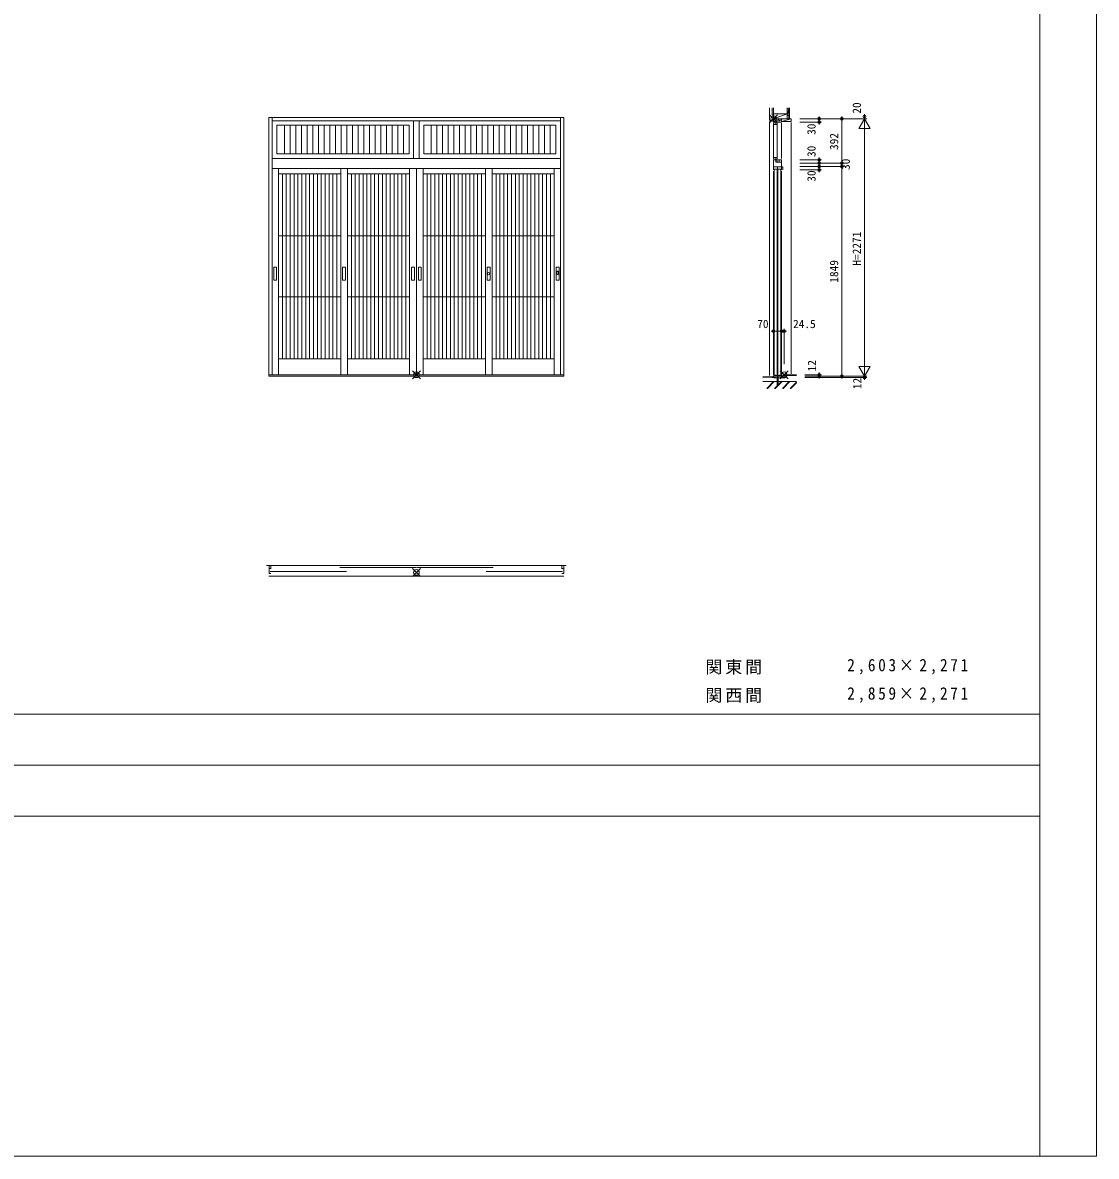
# Model space of a CAD drawing. Units: millimetres, scale not verified. Extents: x -14850 to 12650, y -10500 to 9500.
# Drawn here: x 3175 to 12650, y -10500 to -500 of the extents above; entities that cross this region are included whole.
import ezdxf
from ezdxf.enums import TextEntityAlignment as Align

# ---------------------------------------------------------------- set-up
doc = ezdxf.new("R2010")
doc.units = ezdxf.units.MM
doc.header["$LTSCALE"] = 50
doc.linetypes.add('DASHED3', pattern=[4, 3, -1])
doc.layers.add('0-0_0', color=7, linetype='Continuous')
for name, color, linetype, lineweight in [('0-1_USER1', 7, 'Continuous', 9), ('0-2_YKK_ZWAK', 7, 'Continuous', 9), ('0-3_YKK_11', 4, 'Continuous', 9), ('0-4_YKK_12', 4, 'Continuous', 9), ('0-5_YSS_K', 4, 'Continuous', 9), ('0-6_YKK_13', 3, 'Continuous', 9), ('0-7_YKK_D', 2, 'Continuous', 9), ('0-8_YKK_A1', 7, 'Continuous', 9), ('0-9_YKK_C2', 5, 'Continuous', 9)]:
    doc.layers.add(name, color=color, linetype=linetype, lineweight=lineweight)
doc.styles.add('ＭＳ ゴシック', font='')
doc.styles.get('ＭＳ ゴシック').set_extended_font_data('MS Gothic')

msp = doc.modelspace()

# ---------------------------------------------------------------- linework, layer by layer
at = {"layer": '0-1_USER1'}
for p, q in [((12650, -10500), (12650, 9500)), ((12650, -10500), (12650, 9500)), ((12150, -10500), (12150, 9000)), ((-14850, -6600), (12150, -6600)), ((-14850, -7050), (12150, -7050)), ((-14850, -7500), (12150, -7500)), ((-14850, -10500), (12650, -10500)), ((-14850, -10500), (12650, -10500))]:
    msp.add_line(p, q, dxfattribs=at)
at = {"layer": '0-2_YKK_ZWAK'}
for p, q in [((9767.22, -1382.31), (9837.78, -1312.11)), ((9837.78, -1382.31), (9767.22, -1312.11)), ((6685.35, -3641.56), (6614.64, -3570.85)), ((6685.35, -3570.85), (6614.64, -3641.56)), ((9860.72, -3641.31), (9931.28, -3571.11)), ((9931.28, -3641.31), (9860.72, -3571.11)), ((6614.64, -5385.36), (6685.35, -5314.64)), ((6685.35, -5385.36), (6614.64, -5314.64))]:
    msp.add_line(p, q, dxfattribs=at)
for centre in [(9802.5, -1347.21), (6650, -3606.21), (9896, -3606.21), (6650, -5350)]:
    msp.add_circle(centre, 25, dxfattribs=at)
at = {"layer": '0-3_YKK_11'}
for p, q in [((5378.5, -1365.21), (6625, -1365.21)), ((5378.5, -1365.21), (5378.5, -1697.21)), ((6625, -1365.21), (6625, -1697.21)), ((7921.5, -1365.21), (6675, -1365.21)), ((6675, -1365.21), (6675, -1697.21)), ((7921.5, -1365.21), (7921.5, -1697.21)), ((6585, -1405.21), (5418.5, -1405.21)), ((5418.5, -1405.21), (5418.5, -1657.21)), ((5485, -1657.21), (5485, -1405.21)), ((5535, -1657.21), (5535, -1405.21)), ((5585, -1657.21), (5585, -1405.21)), ((5635, -1657.21), (5635, -1405.21)), ((5685, -1657.21), (5685, -1405.21)), ((5735, -1657.21), (5735, -1405.21)), ((5785, -1657.21), (5785, -1405.21)), ((5835, -1657.21), (5835, -1405.21)), ((5885, -1657.21), (5885, -1405.21)), ((5935, -1657.21), (5935, -1405.21)), ((5985, -1657.21), (5985, -1405.21)), ((6035, -1657.21), (6035, -1405.21)), ((6085, -1657.21), (6085, -1405.21)), ((6135, -1657.21), (6135, -1405.21)), ((6185, -1657.21), (6185, -1405.21)), ((6235, -1657.21), (6235, -1405.21)), ((6285, -1657.21), (6285, -1405.21)), ((6335, -1657.21), (6335, -1405.21)), ((6385, -1657.21), (6385, -1405.21)), ((6435, -1657.21), (6435, -1405.21)), ((6485, -1657.21), (6485, -1405.21)), ((6535, -1657.21), (6535, -1405.21)), ((6585, -1657.21), (6585, -1405.21)), ((6715, -1405.21), (7881.5, -1405.21)), ((6715, -1657.21), (6715, -1405.21)), ((6781.5, -1405.21), (6781.5, -1657.21)), ((6831.5, -1405.21), (6831.5, -1657.21)), ((6881.5, -1657.21), (6881.5, -1405.21)), ((6931.5, -1657.21), (6931.5, -1405.21)), ((6981.5, -1657.21), (6981.5, -1405.21)), ((7031.5, -1657.21), (7031.5, -1405.21)), ((7081.5, -1657.21), (7081.5, -1405.21)), ((7131.5, -1657.21), (7131.5, -1405.21)), ((7181.5, -1657.21), (7181.5, -1405.21)), ((7231.5, -1657.21), (7231.5, -1405.21)), ((7281.5, -1657.21), (7281.5, -1405.21)), ((7331.5, -1657.21), (7331.5, -1405.21)), ((7381.5, -1657.21), (7381.5, -1405.21)), ((7431.5, -1657.21), (7431.5, -1405.21)), ((7481.5, -1657.21), (7481.5, -1405.21)), ((7531.5, -1657.21), (7531.5, -1405.21)), ((7581.5, -1657.21), (7581.5, -1405.21)), ((7631.5, -1657.21), (7631.5, -1405.21)), ((7681.5, -1657.21), (7681.5, -1405.21)), ((7731.5, -1657.21), (7731.5, -1405.21)), ((7781.5, -1657.21), (7781.5, -1405.21)), ((7831.5, -1657.21), (7831.5, -1405.21)), ((7881.5, -1405.21), (7881.5, -1657.21)), ((5378.5, -1697.21), (6625, -1697.21)), ((5418.5, -1657.21), (6585, -1657.21)), ((7921.5, -1697.21), (6675, -1697.21)), ((7881.5, -1657.21), (6715, -1657.21)), ((5378.5, -1787.21), (5378.5, -3606.21)), ((5433.5, -1787.21), (5433.5, -3606.21)), ((5981.75, -1787.21), (5981.75, -3606.21)), ((6041.75, -1787.21), (6041.75, -3606.21)), ((6590, -1787.21), (6590, -3606.21)), ((6650, -1787.21), (6650, -3606.21)), ((6710, -1787.21), (6710, -3606.21)), ((7258.25, -1787.21), (7258.25, -3606.21)), ((7318.25, -1787.21), (7318.25, -3606.21)), ((7866.5, -1787.21), (7866.5, -3606.21)), ((7921.5, -1787.21), (7921.5, -3606.21)), ((5433.5, -1832.21), (5981.75, -1832.21)), ((5467.77, -1832.21), (5467.77, -3465.21)), ((5502.03, -1832.21), (5502.03, -3465.21)), ((5536.3, -1832.21), (5536.3, -3465.21)), ((5570.56, -1832.21), (5570.56, -3465.21)), ((5604.83, -1832.21), (5604.83, -3465.21)), ((5639.09, -1832.21), (5639.09, -3465.21)), ((5673.36, -1832.21), (5673.36, -3465.21)), ((5707.62, -1832.21), (5707.62, -3465.21)), ((5741.89, -1832.21), (5741.89, -3465.21)), ((5776.16, -1832.21), (5776.16, -3465.21)), ((5810.42, -1832.21), (5810.42, -3465.21)), ((5844.69, -1832.21), (5844.69, -3465.21)), ((5878.95, -1832.21), (5878.95, -3465.21)), ((5913.22, -1832.21), (5913.22, -3465.21)), ((5947.48, -1832.21), (5947.48, -3465.21)), ((6041.75, -1832.21), (6590, -1832.21)), ((6076.02, -1832.21), (6076.02, -3465.21)), ((6110.28, -1832.21), (6110.28, -3465.21)), ((6144.55, -1832.21), (6144.55, -3465.21)), ((6178.81, -1832.21), (6178.81, -3465.21)), ((6213.08, -1832.21), (6213.08, -3465.21)), ((6247.34, -1832.21), (6247.34, -3465.21)), ((6281.61, -1832.21), (6281.61, -3465.21)), ((6315.88, -1832.21), (6315.88, -3465.21)), ((6350.14, -1832.21), (6350.14, -3465.21)), ((6384.41, -1832.21), (6384.41, -3465.21)), ((6418.67, -1832.21), (6418.67, -3465.21)), ((6452.94, -1832.21), (6452.94, -3465.21)), ((6487.2, -1832.21), (6487.2, -3465.21)), ((6521.47, -1832.21), (6521.47, -3465.21)), ((6555.73, -1832.21), (6555.73, -3465.21)), ((7258.25, -1832.21), (6710, -1832.21)), ((6744.27, -1832.21), (6744.27, -3465.21)), ((6778.53, -1832.21), (6778.53, -3465.21)), ((6812.8, -1832.21), (6812.8, -3465.21)), ((6847.06, -1832.21), (6847.06, -3465.21)), ((6881.33, -1832.21), (6881.33, -3465.21)), ((6915.59, -1832.21), (6915.59, -3465.21)), ((6949.86, -1832.21), (6949.86, -3465.21)), ((6984.13, -1832.21), (6984.13, -3465.21)), ((7018.39, -1832.21), (7018.39, -3465.21)), ((7052.66, -1832.21), (7052.66, -3465.21)), ((7086.92, -1832.21), (7086.92, -3465.21)), ((7121.19, -1832.21), (7121.19, -3465.21)), ((7155.45, -1832.21), (7155.45, -3465.21)), ((7189.72, -1832.21), (7189.72, -3465.21)), ((7223.98, -1832.21), (7223.98, -3465.21)), ((7866.5, -1832.21), (7318.25, -1832.21)), ((7352.52, -1832.21), (7352.52, -3465.21)), ((7386.78, -1832.21), (7386.78, -3465.21)), ((7421.05, -1832.21), (7421.05, -3465.21)), ((7455.31, -1832.21), (7455.31, -3465.21)), ((7489.58, -1832.21), (7489.58, -3465.21)), ((7523.84, -1832.21), (7523.84, -3465.21)), ((7558.11, -1832.21), (7558.11, -3465.21)), ((7592.37, -1832.21), (7592.37, -3465.21)), ((7626.64, -1832.21), (7626.64, -3465.21)), ((7660.91, -1832.21), (7660.91, -3465.21)), ((7695.17, -1832.21), (7695.17, -3465.21)), ((7729.44, -1832.21), (7729.44, -3465.21)), ((7763.7, -1832.21), (7763.7, -3465.21)), ((7797.97, -1832.21), (7797.97, -3465.21)), ((7832.23, -1832.21), (7832.23, -3465.21)), ((5433.5, -2379.21), (5981.75, -2379.21)), ((6041.75, -2379.21), (6590, -2379.21)), ((6710, -2379.21), (7258.25, -2379.21)), ((7318.25, -2379.21), (7866.5, -2379.21)), ((5433.5, -2919.21), (5981.75, -2919.21)), ((6041.75, -2919.21), (6590, -2919.21)), ((6710, -2919.21), (7258.25, -2919.21)), ((7318.25, -2919.21), (7866.5, -2919.21)), ((5433.5, -3465.21), (5981.75, -3465.21)), ((6041.75, -3465.21), (6590, -3465.21)), ((7258.25, -3465.21), (6710, -3465.21)), ((7866.5, -3465.21), (7318.25, -3465.21))]:
    msp.add_line(p, q, dxfattribs=at)
at = {"layer": '0-4_YKK_12'}
for p, q in [((5328.5, -5289), (5366, -5289)), ((5350, -5289), (5350, -5359)), ((5366, -5289), (7934, -5289)), ((5366, -5289), (5366, -5319)), ((7934, -5289), (7934, -5319)), ((7971.5, -5289), (7934, -5289)), ((7950, -5289), (7950, -5359)), ((5348.5, -5359), (5366, -5359)), ((5348.5, -5383.5), (7951.5, -5383.5)), ((5350, -5314), (5366, -5314)), ((6033.5, -5340), (5360.5, -5340)), ((5364.5, -5319), (5366, -5319)), ((5366, -5357.5), (5366, -5359)), ((6646.5, -5307), (5973.5, -5307)), ((6653.5, -5307), (7326.5, -5307)), ((7266.5, -5340), (7939.5, -5340)), ((7950, -5314), (7934, -5314)), ((7935.5, -5319), (7934, -5319)), ((7934, -5357.5), (7934, -5359)), ((7951.5, -5359), (7934, -5359))]:
    msp.add_line(p, q, dxfattribs=at)
at = {"layer": '0-5_YSS_K'}
for p, q in [((9801.5, -1327.21), (9802.5, -1327.21)), ((9805.5, -1347.21), (9801.5, -1347.21)), ((9801.5, -1699.21), (9801.5, -1387.21)), ((9804.5, -1398.21), (9804.5, -1377.21)), ((9826.5, -1398.21), (9804.5, -1398.21)), ((9822.5, -1377.21), (9822.5, -1361.21)), ((9822.5, -1361.21), (9871.5, -1361.21)), ((9822.5, -1398.21), (9822.5, -1377.21)), ((9834.5, -1724.11), (9834.5, -1368.56)), ((9842, -1377.21), (9871.5, -1377.21)), ((9846.5, -1347.21), (9846.5, -1361.21)), ((9850.5, -1361.21), (9850.5, -1377.21)), ((9871.5, -1377.21), (9871.5, -1347.21)), ((9871.5, -1387.21), (9871.5, -1699.21)), ((9804.5, -1688.21), (9804.5, -1709.21)), ((9826.5, -1688.21), (9804.5, -1688.21)), ((9822.5, -1709.21), (9822.5, -1688.21)), ((9801.5, -1709.21), (9831, -1709.21)), ((9801.5, -1709.21), (9801.5, -1799.21)), ((9801.5, -1772.81), (9883.5, -1772.81)), ((9806, -3612.21), (9806, -1791.21)), ((9806, -1791.21), (9833, -1791.21)), ((9822.5, -1709.21), (9822.5, -1729.11)), ((9871.5, -1729.11), (9822.5, -1729.11)), ((9833, -1791.21), (9833, -3612.21)), ((9836.5, -1772.81), (9836.5, -1799.21)), ((9840, -3612.21), (9840, -1791.21)), ((9840, -1791.21), (9867, -1791.21)), ((9842, -1709.21), (9871.5, -1709.21)), ((9850.5, -1729.11), (9850.5, -1709.21)), ((9867, -1791.21), (9867, -3612.21)), ((9871.5, -1709.21), (9871.5, -1799.21)), ((9883.5, -1772.81), (9883.5, -1799.21)), ((9801.5, -1809.21), (9801.5, -3608.21)), ((9871.5, -1809.21), (9871.5, -3608.21)), ((9801.51, -3630.21), (9801.51, -3618.21)), ((9801.51, -3618.21), (9896.01, -3618.21)), ((9807.51, -3630.21), (9801.51, -3630.21)), ((9806, -3612.21), (9833, -3612.21)), ((9819.5, -3618.21), (9819.5, -3606.21)), ((9840, -3612.21), (9867, -3612.21)), ((9853.5, -3618.21), (9853.5, -3606.21)), ((9871.51, -3630.21), (9865.51, -3630.21)), ((9871.51, -3618.21), (9871.51, -3630.21)), ((9883.01, -3607.21), (9883.01, -3618.21)), ((9896, -3606.21), (9896, -3630.21))]:
    msp.add_line(p, q, dxfattribs=at)
msp.add_lwpolyline([(9801.5, -1327.21), (9801.5, -1377.21), (9831, -1377.21)], dxfattribs=at)
at = {"layer": '0-6_YKK_13'}
for p, q in [((5348.5, -1335.21), (7951.5, -1335.21)), ((5348.5, -1335.21), (5348.5, -3618.21)), ((5378.5, -1335.21), (5378.5, -3606.21)), ((5378.5, -1365.21), (7921.5, -1365.21)), ((6625, -1365.21), (6625, -1697.21)), ((6675, -1365.21), (6675, -1697.21)), ((7921.5, -1335.21), (7921.5, -3606.21)), ((7951.5, -1335.21), (7951.5, -3618.21)), ((5378.5, -1697.21), (7921.5, -1697.21)), ((5378.5, -1787.21), (7921.5, -1787.21)), ((5391, -2656.71), (5416, -2656.71)), ((5391, -2656.71), (5391, -2771.71)), ((5416, -2656.71), (5416, -2771.71)), ((5999.25, -2656.71), (6024.25, -2656.71)), ((6024.25, -2656.71), (6024.25, -2771.71)), ((6607.5, -2656.71), (6632.5, -2656.71)), ((6607.5, -2656.71), (6607.5, -2771.71)), ((6632.5, -2656.71), (6632.5, -2771.71)), ((6692.5, -2656.71), (6667.5, -2656.71)), ((6667.5, -2656.71), (6667.5, -2771.71)), ((6692.5, -2656.71), (6692.5, -2771.71)), ((7275.75, -2656.71), (7275.75, -2771.71)), ((7300.75, -2656.71), (7275.75, -2656.71)), ((7300.75, -2656.71), (7300.75, -2771.71)), ((7909, -2656.71), (7884, -2656.71)), ((7884, -2656.71), (7884, -2771.71)), ((7909, -2656.71), (7909, -2771.71)), ((5391, -2771.71), (5416, -2771.71)), ((6607.5, -2771.71), (6632.5, -2771.71)), ((6692.5, -2771.71), (6667.5, -2771.71)), ((7300.75, -2771.71), (7275.75, -2771.71)), ((7909, -2771.71), (7884, -2771.71)), ((5348.5, -3606.21), (7951.5, -3606.21)), ((5348.5, -3618.21), (7951.5, -3618.21))]:
    msp.add_line(p, q, dxfattribs=at)
msp.add_lwpolyline([(5999.25, -2656.71), (5999.25, -2771.71), (6024.25, -2771.71)], dxfattribs=at)
msp.add_circle((7288.25, -2714.21), 10, dxfattribs=at)
for centre, radius, start, end in [((7914.04, -2706.21), 25.04, 150.34003, 180.66092), ((7896.5, -2696.5), 5, 32.42067, 147.57932), ((7878.96, -2706.21), 25.04, 359.33907, 29.65996), ((7914.04, -2706.79), 25.04, 179.33907, 209.65996), ((7896.5, -2716.5), 5, 212.42067, 327.57932), ((7878.96, -2706.79), 25.04, 330.34003, 0.66092)]:
    msp.add_arc(centre, radius, start, end, dxfattribs=at)
at = {"layer": '0-7_YKK_D'}
for p, q in [((10032.5, -1347.21), (10623.5, -1347.21)), ((10032.5, -1377.21), (10223.5, -1377.21)), ((10203.5, -1327.21), (10203.5, -1397.21)), ((10403.5, -1327.21), (10403.5, -3638.21)), ((10603.5, -1347.21), (10603.5, -1307.21)), ((10603.5, -1347.21), (10603.5, -3618.21)), ((10553.5, -1433.81), (10653.5, -1433.81)), ((10203.5, -1689.21), (10203.5, -1819.21)), ((10032.5, -1709.21), (10223.5, -1709.21)), ((10032.5, -1739.21), (10423.5, -1739.21)), ((10032.5, -1769.21), (10423.5, -1769.21)), ((10032.5, -1799.21), (10223.5, -1799.21)), ((9781.5, -3220.94), (9916, -3220.94)), ((9896, -3200.94), (9896, -3511.41)), ((10203.5, -3586.21), (10203.5, -3638.21)), ((10653.5, -3531.61), (10553.5, -3531.61)), ((10603.5, -3618.21), (10553.5, -3531.61)), ((10653.5, -3531.61), (10603.5, -3618.21)), ((10078.5, -3606.21), (10223.5, -3606.21)), ((10078.5, -3618.21), (10623.5, -3618.21)), ((10078.5, -3630.21), (10623.5, -3630.21)), ((10603.5, -3618.21), (10603.5, -3650.21))]:
    msp.add_line(p, q, dxfattribs=at)
msp.add_lwpolyline([(10553.5, -1433.81), (10603.5, -1347.21), (10653.5, -1433.81)], dxfattribs=at)
for centre in [(10203.5, -1347.21), (10203.5, -1377.21), (10403.5, -1347.21), (10603.5, -1327.21), (10203.5, -1709.21), (10203.5, -1739.21), (10203.5, -1769.21), (10203.5, -1799.21), (10403.5, -1739.21), (10403.5, -1769.21), (9801.5, -3220.94), (9871.5, -3220.94), (9896, -3220.94), (10203.5, -3606.21), (10203.5, -3618.21), (10403.5, -3618.21), (10603.5, -3630.21)]:
    msp.add_circle(centre, 12.5, dxfattribs=at)
at = {"layer": '0-8_YKK_A1'}
for p, q in [((9766.5, -1251.67), (9766.5, -1357.21)), ((9790.5, -1312.21), (9790.5, -1251.67)), ((9802.5, -1347.21), (9802.5, -1251.67)), ((9922.5, -1347.21), (9922.5, -1252.33)), ((9922.5, -1318.71), (9937.5, -1258.71)), ((9922.5, -1258.71), (9937.5, -1258.71)), ((9937.5, -1347.21), (9937.5, -1252.33)), ((9943.5, -1347.21), (9943.5, -1252.33)), ((9766.5, -1372.21), (9766.5, -3613.43)), ((9791.5, -1362.21), (9771.5, -1362.21)), ((9790.5, -1312.21), (9802.5, -1312.21)), ((9791.5, -1362.21), (9791.5, -1352.21)), ((9922.5, -1304.21), (9802.5, -1347.21)), ((9922.5, -1304.21), (9802.5, -1304.21)), ((9957.5, -1347.21), (9802.5, -1347.21)), ((9957.5, -1347.21), (9871.5, -1371.71)), ((9871.5, -1371.71), (9871.5, -1347.21)), ((9957.5, -1371.71), (9871.5, -1371.71)), ((9922.5, -1318.71), (9937.5, -1318.71)), ((9957.5, -1347.21), (9957.5, -1371.71)), ((9957.5, -1381.71), (9957.5, -3596.21)), ((9792.48, -3622.52), (9707.65, -3625.48)), ((9707.74, -3666.21), (10003.5, -3666.21)), ((9801.51, -3630.21), (9707.92, -3633.48)), ((9801.59, -3666.21), (9741.59, -3726.21)), ((9804.42, -3666.21), (9744.42, -3726.21)), ((9807.25, -3666.21), (9747.25, -3726.21)), ((9793.51, -3623.52), (9793.51, -3630.49)), ((9870.89, -3666.21), (9810.89, -3726.21)), ((9873.72, -3666.21), (9813.72, -3726.21)), ((9876.55, -3666.21), (9816.55, -3726.21)), ((9940.19, -3666.21), (9880.19, -3726.21)), ((9943.01, -3666.21), (9883.01, -3726.21)), ((9945.84, -3666.21), (9885.84, -3726.21)), ((9903.5, -3607.21), (9903.5, -3613.21)), ((10003.5, -3613.21), (9903.5, -3613.21)), ((9904.5, -3606.21), (10003.5, -3606.21)), ((10003.5, -3672.19), (9949.48, -3726.21)), ((10003.5, -3675.02), (9952.31, -3726.21)), ((10003.5, -3677.85), (9955.14, -3726.21))]:
    msp.add_line(p, q, dxfattribs=at)
at = {"layer": '0-8_YKK_A1', "linetype": 'DASHED3'}
for p, q in [((9904.1, -3631.81), (9804.1, -3631.81)), ((9814.67, -3628.81), (9805.1, -3628.81)), ((9814.67, -3628.81), (9819.87, -3631.81)), ((9833.11, -3625.74), (9833.11, -3698.58)), ((9842.11, -3625.74), (9833.11, -3625.74)), ((9842.11, -3698.58), (9842.11, -3625.74)), ((9860.53, -3628.81), (9855.34, -3631.81)), ((9870.1, -3628.81), (9860.53, -3628.81))]:
    msp.add_line(p, q, dxfattribs=at)
at = {"layer": '0-8_YKK_A1'}
for centre, radius, start, end in [((9771.5, -1357.21), 5, 180, 270), ((9792.51, -3623.52), 1, 0, 91.99998), ((9900, -3600), 7.5, 236.56839, 301.98685), ((9904.5, -3607.21), 1, 90, 180)]:
    msp.add_arc(centre, radius, start, end, dxfattribs=at)
at = {"layer": '0-8_YKK_A1', "linetype": 'DASHED3'}
for centre, start, end in [((9835.35, -3694.69), 239.99991, 299.99991), ((9839.86, -3702.48), 59.99989, 119.99991), ((9839.86, -3694.69), 239.99991, 299.99991)]:
    msp.add_arc(centre, 4.5, start, end, dxfattribs=at)
at = {"layer": '0-9_YKK_C2'}
for p, q in [((9791.5, -1361.21), (9791.5, -1352.21)), ((9791.5, -1352.21), (9801.5, -1352.21)), ((9791.5, -1361.21), (9801.5, -1361.21)), ((9801.5, -1352.21), (9801.5, -1361.21)), ((9793.51, -3623.48), (9801.51, -3623.21)), ((9793.51, -3623.48), (9793.51, -3630.49)), ((9793.51, -3630.49), (9801.51, -3630.21)), ((9801.51, -3630.21), (9801.51, -3623.21))]:
    msp.add_line(p, q, dxfattribs=at)

# ---------------------------------------------------------------- texts
at = {"layer": '0-0_0', "char_height": 110, "attachment_point": 7, "style": 'ＭＳ ゴシック'}
for s, insert in [('\\T1.17;関東間', (9200, -6250)), ('\\T1.35;\\W0.9;2,603×2,271', (10452, -6250)), ('\\T1.17;関西間', (9200, -6500)), ('\\T1.35;\\W0.9;2,859×2,271', (10452, -6500))]:
    msp.add_mtext(s, dxfattribs=dict(at, insert=insert))
at = {"layer": '0-7_YKK_D', "color": 4, "style": 'ＭＳ ゴシック'}
for s, p in [('20', (10594.5, -1302.74)), ('30', (10194.5, -1489.68)), ('392', (10394.04, -1623.21)), ('30', (10194.5, -1684.85)), ('30', (10496.69, -1799.21)), ('30', (10194.5, -1902.96)), ('H=2271', (10594.04, -2642.71)), ('1849', (10394.04, -2793.71)), ('12', (10198.5, -3576.1)), ('12', (10598.5, -3732.86))]:
    msp.add_text(s, height=73.31, rotation=90, dxfattribs=at).set_placement(p, align=Align.BOTTOM_LEFT)
for s, p in [('70', (9657.51, -3215.94)), ('24.5', (9974.02, -3215.94))]:
    msp.add_text(s, height=73.31, dxfattribs=at).set_placement(p, align=Align.BOTTOM_LEFT)

doc.saveas('drawing.dxf')
